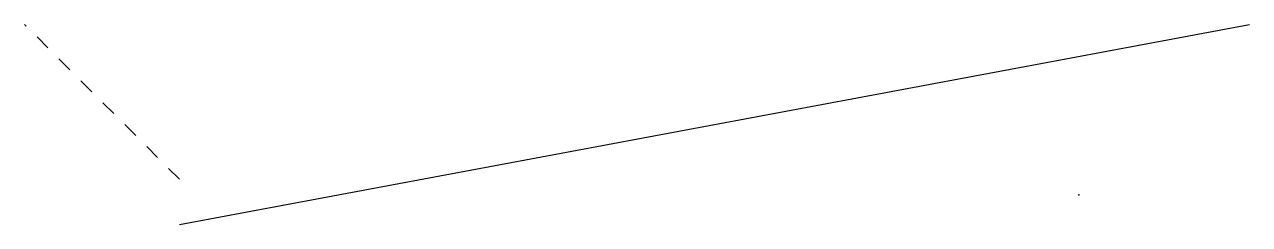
# Model space of a CAD drawing. Extents: x -39.5 to 39.5, y -1.5 to 11.5.
import ezdxf

# ---------------------------------------------------------------- set-up
doc = ezdxf.new("R2010")
doc.units = 0
doc.linetypes.add('Dashed', pattern=[2, 1, -1])
doc.linetypes.add('Solid', pattern=[1, 1])
doc.layers.add('MyLayer1', color=5, linetype='Solid')
doc.layers.add('MyLayer2', color=1, linetype='Dashed')

msp = doc.modelspace()

# ---------------------------------------------------------------- linework, layer by layer
at = {"layer": 'MyLayer1'}
msp.add_line((-29.5, -1.46, -1.8), (39.5, 11.46, 9.8), dxfattribs=at)
msp.add_point((28.5, 0.46, -2.8), dxfattribs=at)
at = {"layer": 'MyLayer2'}
msp.add_line((-29.5, 1.46, -1.8), (-39.5, 11.46, -9.8), dxfattribs=at)

doc.saveas('drawing.dxf')
